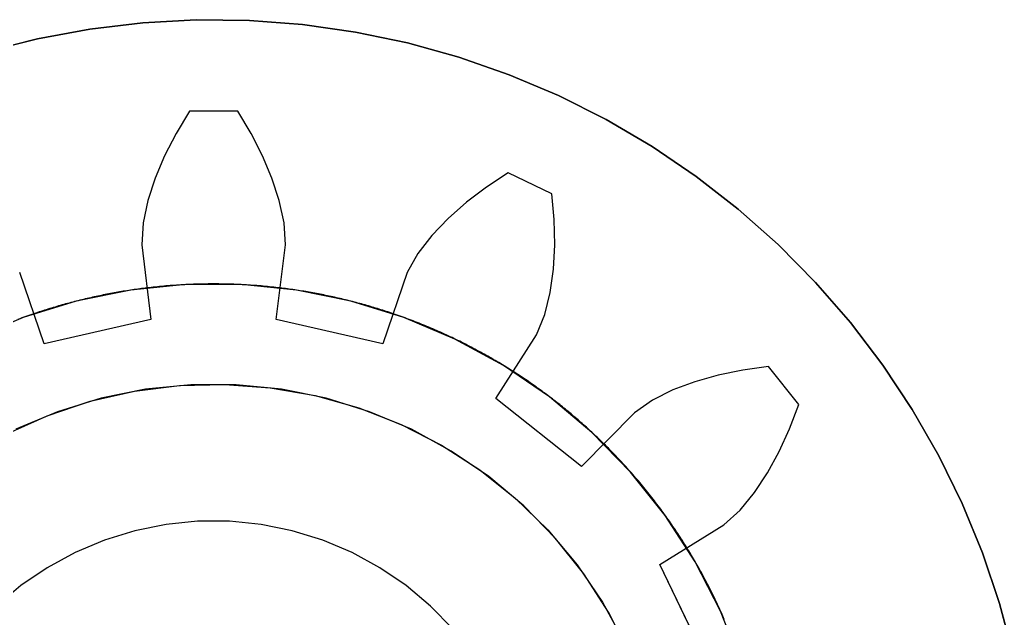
# Model space of a CAD drawing. Header units: millimetres. Extents: x -29 to 134, y -50 to 53.
# Drawn here: x -1.06 to 4.38, y 41.22 to 44.5 of the extents above; entities that cross this region are included whole.
import ezdxf

# ---------------------------------------------------------------- set-up
doc = ezdxf.new("R2010")
doc.units = ezdxf.units.MM
doc.linetypes.add('DASHED', pattern=[1.524, 1.27, -0.254])
doc.layers.add('HIDDEN', color=8, linetype='DASHED')
doc.layers.add('VISIBLE', color=7, linetype='CONTINUOUS')

msp = doc.modelspace()

# ---------------------------------------------------------------- linework, layer by layer
at = {"layer": 'HIDDEN'}
for points in [[(-1.24868, 44.32329), (-0.96531, 44.39525), (-0.67786, 44.44865), (-0.38756, 44.48328), (-0.09561, 44.49898), (0.19673, 44.4957), (0.48825, 44.47343), (0.7777, 44.43229), (1.06388, 44.37243), (1.34556, 44.29412), (1.62156, 44.19768), (1.89072, 44.08353), (2.15189, 43.95213), (2.40399, 43.80406), (2.64593, 43.63992), (2.87671, 43.46043), (3.09534, 43.26632), (3.30091, 43.05843), (3.49255, 42.83763), (3.66944, 42.60485), (3.83084, 42.36107), (3.97607, 42.10733), (4.10452, 41.84469), (4.21565, 41.57427), (4.30898, 41.2972), (4.38412, 41.01466)], [(-0.1329, 43.99779), (-0.2059, 43.87602)], [(0.1329, 43.99779), (-0.1329, 43.99779)], [(0.2059, 43.87602), (0.1329, 43.99779)], [(-0.2059, 43.87602), (-0.26852, 43.75338)], [(0.26852, 43.75338), (0.2059, 43.87602)], [(-0.26852, 43.75338), (-0.32019, 43.63037)], [(0.32019, 43.63037), (0.26852, 43.75338)], [(-0.32019, 43.63037), (-0.36002, 43.50752)], [(0.36002, 43.50752), (0.32019, 43.63037)], [(1.61484, 43.65955), (1.49623, 43.58151)], [(1.85431, 43.54422), (1.61484, 43.65955)], [(1.49623, 43.58151), (1.38661, 43.49819)], [(1.86725, 43.40284), (1.85431, 43.54422)], [(-0.36002, 43.50752), (-0.3863, 43.38547)], [(0.3863, 43.38547), (0.36002, 43.50752)], [(1.38661, 43.49819), (1.28668, 43.40978)], [(1.28668, 43.40978), (1.19749, 43.31638)], [(-0.3863, 43.38547), (-0.3936, 43.26529)], [(0.3936, 43.26529), (0.3863, 43.38547)], [(1.87046, 43.26518), (1.86725, 43.40284)], [(1.19749, 43.31638), (1.12085, 43.21781)], [(-0.3936, 43.26529), (-0.34406, 42.85434)], [(0.34406, 42.85434), (0.3936, 43.26529)], [(1.86364, 43.13192), (1.87046, 43.26518)], [(1.12085, 43.21781), (1.06214, 43.1127)], [(-0.92846, 42.72095), (-1.06214, 43.1127)], [(1.06214, 43.1127), (0.92846, 42.72095)], [(1.84623, 43.00396), (1.86364, 43.13192)], [(2.89118, 40.97138), (2.78009, 41.25443), (2.64138, 41.525), (2.47641, 41.78042), (2.28683, 42.01814), (2.07453, 42.23581), (1.8416, 42.43125), (1.59038, 42.60254), (1.32335, 42.74796), (1.04316, 42.86606), (0.75261, 42.95569), (0.45458, 43.01593), (0.15203, 43.04621), (-0.15203, 43.04621), (-0.45458, 43.01593), (-0.75261, 42.95569), (-1.04316, 42.86606), (-1.32335, 42.74796)], [(2.89118, 40.97138), (2.78009, 41.25443), (2.64138, 41.525), (2.47641, 41.78042), (2.28683, 42.01814), (2.07453, 42.23581), (1.8416, 42.43125), (1.59038, 42.60254), (1.32335, 42.74796), (1.04316, 42.86606), (0.75261, 42.95569), (0.45458, 43.01593), (0.15203, 43.04621), (-0.15203, 43.04621), (-0.45458, 43.01593), (-0.75261, 42.95569), (-1.04316, 42.86606), (-1.32335, 42.74796)], [(2.89118, 40.97138), (2.78009, 41.25443), (2.64138, 41.525), (2.47641, 41.78042), (2.28683, 42.01814), (2.07453, 42.23581), (1.8416, 42.43125), (1.59038, 42.60254), (1.32335, 42.74796), (1.04316, 42.86606), (0.75261, 42.95569), (0.45458, 43.01593), (0.15203, 43.04621), (-0.15203, 43.04621), (-0.45458, 43.01593), (-0.75261, 42.95569), (-1.04316, 42.86606), (-1.32335, 42.74796)], [(0.365, 43.02808), (0.35347, 43.02945), (0.34193, 43.03077), (0.33039, 43.03205), (0.31884, 43.03329), (0.30728, 43.03448), (0.29572, 43.03563), (0.28416, 43.03673), (0.2726, 43.03779), (0.26102, 43.03881), (0.24945, 43.03978), (0.23787, 43.04071), (0.22629, 43.04159), (0.21471, 43.04243), (0.20312, 43.04323), (0.19153, 43.04398), (0.17993, 43.04469), (0.16834, 43.04535), (0.15674, 43.04597), (0.14514, 43.04654), (0.13353, 43.04708), (0.12193, 43.04756), (0.11032, 43.048), (0.09871, 43.0484), (0.0871, 43.04876), (0.07549, 43.04907), (0.06388, 43.04933), (0.05227, 43.04955), (0.04065, 43.04973), (0.02904, 43.04986), (0.01742, 43.04995), (0.00581, 43.04999), (-0.00581, 43.04999), (-0.01742, 43.04995), (-0.02904, 43.04986), (-0.04065, 43.04973), (-0.05227, 43.04955), (-0.06388, 43.04933), (-0.07549, 43.04907), (-0.0871, 43.04876), (-0.09871, 43.0484), (-0.11032, 43.048), (-0.12193, 43.04756), (-0.13353, 43.04708), (-0.14514, 43.04654), (-0.15674, 43.04597), (-0.16834, 43.04535), (-0.17993, 43.04469), (-0.19153, 43.04398), (-0.20312, 43.04323), (-0.21471, 43.04243), (-0.22629, 43.04159), (-0.23787, 43.04071), (-0.24945, 43.03978), (-0.26102, 43.03881), (-0.2726, 43.03779), (-0.28416, 43.03673), (-0.29572, 43.03563), (-0.30728, 43.03448), (-0.31884, 43.03329), (-0.33039, 43.03205), (-0.34193, 43.03077), (-0.35347, 43.02945), (-0.365, 43.02808)], [(1.81695, 42.88259), (1.84623, 43.00396)], [(-0.98498, 42.88658), (-0.99596, 42.8828), (-1.00693, 42.87899), (-1.01789, 42.87513), (-1.02883, 42.87124), (-1.03976, 42.8673), (-1.05067, 42.86332), (-1.06157, 42.8593), (-1.07245, 42.85523)], [(1.64269, 42.56984), (1.63289, 42.57607), (1.62307, 42.58227), (1.61323, 42.58844), (1.60336, 42.59456), (1.59346, 42.60065), (1.58355, 42.6067), (1.57361, 42.61271), (1.56365, 42.61868), (1.55367, 42.62462), (1.54366, 42.63052), (1.53363, 42.63638), (1.52358, 42.6422), (1.51351, 42.64798), (1.50341, 42.65373), (1.49329, 42.65943), (1.48315, 42.6651), (1.47299, 42.67073), (1.46281, 42.67632), (1.45261, 42.68187), (1.44239, 42.68738), (1.43214, 42.69286), (1.42188, 42.69829), (1.41159, 42.70369), (1.40128, 42.70904), (1.39096, 42.71436), (1.38061, 42.71964), (1.37024, 42.72487), (1.35985, 42.73007), (1.34945, 42.73523), (1.33902, 42.74035), (1.32858, 42.74543), (1.31811, 42.75047), (1.30763, 42.75547), (1.29712, 42.76043), (1.2866, 42.76535), (1.27606, 42.77023), (1.2655, 42.77507), (1.25492, 42.77987), (1.24433, 42.78463), (1.23371, 42.78935), (1.22308, 42.79402), (1.21243, 42.79866), (1.20177, 42.80326), (1.19108, 42.80781), (1.18038, 42.81233), (1.16966, 42.8168), (1.15893, 42.82124), (1.14817, 42.82563), (1.13741, 42.82998), (1.12662, 42.83429), (1.11582, 42.83856), (1.105, 42.84279), (1.09417, 42.84698), (1.08332, 42.85113), (1.07245, 42.85523), (1.06157, 42.8593), (1.05067, 42.86332), (1.03976, 42.8673), (1.02883, 42.87124), (1.01789, 42.87513), (1.00693, 42.87899), (0.99596, 42.8828), (0.98498, 42.88658)], [(1.77137, 42.77115), (1.81695, 42.88259)], [(-0.34406, 42.85434), (-0.92846, 42.72095)], [(0.92846, 42.72095), (0.34406, 42.85434)], [(1.54844, 42.42239), (1.77137, 42.77115)], [(3.04274, 42.59649), (2.90202, 42.57764)], [(3.20846, 42.38868), (3.04274, 42.59649)], [(2.76709, 42.55013), (2.6387, 42.51383)], [(2.90202, 42.57764), (2.76709, 42.55013)], [(-1.14053, 42.22468), (-0.91335, 42.32718), (-0.6771, 42.40656), (-0.43412, 42.46202), (-0.18683, 42.49301), (0.06233, 42.49922), (0.31086, 42.4806), (0.5563, 42.43732), (0.79622, 42.36982), (1.02822, 42.27876), (1.25, 42.16506), (1.45936, 42.02985), (1.65421, 41.87445), (1.83263, 41.70043), (1.99283, 41.50951), (2.13323, 41.30359), (2.25242, 41.08471)], [(-1.14053, 42.22468), (-0.91335, 42.32718), (-0.6771, 42.40656), (-0.43412, 42.46202), (-0.18683, 42.49301), (0.06233, 42.49922), (0.31086, 42.4806), (0.5563, 42.43732), (0.79622, 42.36982), (1.02822, 42.27876), (1.25, 42.16506), (1.45936, 42.02985), (1.65421, 41.87445), (1.83263, 41.70043), (1.99283, 41.50951), (2.13323, 41.30359), (2.25242, 41.08471)], [(2.27876, 41.02822), (2.16506, 41.25), (2.02985, 41.45936), (1.87445, 41.65421), (1.70043, 41.83263), (1.50951, 41.99283), (1.30359, 42.13323), (1.08471, 42.25242), (0.85505, 42.34923), (0.61689, 42.42269), (0.37261, 42.47208), (0.12461, 42.49689), (-0.12461, 42.49689), (-0.37261, 42.47208), (-0.61689, 42.42269), (-0.85505, 42.34923), (-1.08471, 42.25242)], [(2.27876, 41.02822), (2.16506, 41.25), (2.02985, 41.45936), (1.87445, 41.65421), (1.70043, 41.83263), (1.50951, 41.99283), (1.30359, 42.13323), (1.08471, 42.25242), (0.85505, 42.34923), (0.61689, 42.42269), (0.37261, 42.47208), (0.12461, 42.49689), (-0.12461, 42.49689), (-0.37261, 42.47208), (-0.61689, 42.42269), (-0.85505, 42.34923), (-1.08471, 42.25242)], [(2.27876, 41.02822), (2.16506, 41.25), (2.02985, 41.45936), (1.87445, 41.65421), (1.70043, 41.83263), (1.50951, 41.99283), (1.30359, 42.13323), (1.08471, 42.25242), (0.85505, 42.34923), (0.61689, 42.42269), (0.37261, 42.47208), (0.12461, 42.49689), (-0.12461, 42.49689), (-0.37261, 42.47208), (-0.61689, 42.42269), (-0.85505, 42.34923), (-1.08471, 42.25242)], [(2.27876, 41.02822), (2.16506, 41.25), (2.02985, 41.45936), (1.87445, 41.65421), (1.70043, 41.83263), (1.50951, 41.99283), (1.30359, 42.13323), (1.08471, 42.25242), (0.85505, 42.34923), (0.61689, 42.42269), (0.37261, 42.47208), (0.12461, 42.49689), (-0.12461, 42.49689), (-0.37261, 42.47208), (-0.61689, 42.42269), (-0.85505, 42.34923), (-1.08471, 42.25242)], [(2.27876, 41.02822), (2.16506, 41.25), (2.02985, 41.45936), (1.87445, 41.65421), (1.70043, 41.83263), (1.50951, 41.99283), (1.30359, 42.13323), (1.08471, 42.25242), (0.85505, 42.34923), (0.61689, 42.42269), (0.37261, 42.47208), (0.12461, 42.49689), (-0.12461, 42.49689), (-0.37261, 42.47208), (-0.61689, 42.42269), (-0.85505, 42.34923), (-1.08471, 42.25242)], [(2.27876, 41.02822), (2.16506, 41.25), (2.02985, 41.45936), (1.87445, 41.65421), (1.70043, 41.83263), (1.50951, 41.99283), (1.30359, 42.13323), (1.08471, 42.25242), (0.85505, 42.34923), (0.61689, 42.42269), (0.37261, 42.47208), (0.12461, 42.49689), (-0.12461, 42.49689), (-0.37261, 42.47208), (-0.61689, 42.42269), (-0.85505, 42.34923), (-1.08471, 42.25242)], [(2.27876, 41.02822), (2.16506, 41.25), (2.02985, 41.45936), (1.87445, 41.65421), (1.70043, 41.83263), (1.50951, 41.99283), (1.30359, 42.13323), (1.08471, 42.25242), (0.85505, 42.34923), (0.61689, 42.42269), (0.37261, 42.47208), (0.12461, 42.49689), (-0.12461, 42.49689), (-0.37261, 42.47208), (-0.61689, 42.42269), (-0.85505, 42.34923), (-1.08471, 42.25242)], [(2.27876, 41.02822), (2.16506, 41.25), (2.02985, 41.45936), (1.87445, 41.65421), (1.70043, 41.83263), (1.50951, 41.99283), (1.30359, 42.13323), (1.08471, 42.25242), (0.85505, 42.34923), (0.61689, 42.42269), (0.37261, 42.47208), (0.12461, 42.49689), (-0.12461, 42.49689), (-0.37261, 42.47208), (-0.61689, 42.42269), (-0.85505, 42.34923), (-1.08471, 42.25242)], [(2.6387, 42.51383), (2.51782, 42.46838)], [(2.51782, 42.46838), (2.40601, 42.41283)], [(2.01709, 42.04865), (1.54844, 42.42239)], [(2.40601, 42.41283), (2.3075, 42.3436)], [(3.15877, 42.25568), (3.20846, 42.38868)], [(2.3075, 42.3436), (2.01709, 42.04865)], [(3.10193, 42.13026), (3.15877, 42.25568)], [(2.59503, 41.6026), (2.5889, 41.61248), (2.58274, 41.62232), (2.57655, 41.63215), (2.57031, 41.64195), (2.56404, 41.65172), (2.55773, 41.66148), (2.55139, 41.67121), (2.545, 41.68091), (2.53858, 41.69059), (2.53213, 41.70025), (2.52563, 41.70988), (2.5191, 41.71948), (2.51254, 41.72906), (2.50593, 41.73862), (2.49929, 41.74815), (2.49262, 41.75765), (2.48591, 41.76713), (2.47916, 41.77659), (2.47238, 41.78602), (2.46556, 41.79542), (2.4587, 41.8048), (2.45181, 41.81415), (2.44488, 41.82347), (2.43792, 41.83277), (2.43092, 41.84204), (2.42389, 41.85128), (2.41682, 41.8605), (2.40972, 41.86969), (2.40258, 41.87886), (2.39541, 41.88799), (2.3882, 41.8971), (2.38096, 41.90618), (2.37368, 41.91523), (2.36637, 41.92426), (2.35903, 41.93326), (2.35165, 41.94223), (2.34423, 41.95117), (2.33679, 41.96008), (2.32931, 41.96897), (2.32179, 41.97782), (2.31424, 41.98665), (2.30666, 41.99545), (2.29904, 42.00422), (2.29139, 42.01296), (2.28371, 42.02167), (2.276, 42.03036), (2.26825, 42.03901), (2.26047, 42.04763), (2.25265, 42.05623), (2.2448, 42.06479), (2.23692, 42.07332), (2.22901, 42.08183), (2.22107, 42.0903), (2.21309, 42.09874), (2.20508, 42.10716), (2.19704, 42.11554), (2.18897, 42.12389), (2.18087, 42.13221), (2.17273, 42.1405), (2.16456, 42.14876), (2.15636, 42.15699), (2.14813, 42.16518), (2.13987, 42.17335)], [(3.03797, 42.01316), (3.10193, 42.13026)], [(2.96676, 41.90543), (3.03797, 42.01316)], [(2.88772, 41.80878), (2.96676, 41.90543)], [(2.79831, 41.72815), (2.88772, 41.80878)], [(1.31212, 41.15795), (1.1903, 41.28284), (1.05666, 41.39498), (0.91251, 41.49326), (0.7593, 41.5767), (0.59854, 41.64446), (0.43183, 41.69589), (0.26082, 41.73045), (0.08723, 41.74782), (-0.08723, 41.74782), (-0.26082, 41.73045), (-0.43183, 41.69589), (-0.59854, 41.64446), (-0.7593, 41.5767), (-0.91251, 41.49326), (-1.05666, 41.39498), (-1.1903, 41.28284)], [(1.31212, 41.15795), (1.1903, 41.28284), (1.05666, 41.39498), (0.91251, 41.49326), (0.7593, 41.5767), (0.59854, 41.64446), (0.43183, 41.69589), (0.26082, 41.73045), (0.08723, 41.74782), (-0.08723, 41.74782), (-0.26082, 41.73045), (-0.43183, 41.69589), (-0.59854, 41.64446), (-0.7593, 41.5767), (-0.91251, 41.49326), (-1.05666, 41.39498), (-1.1903, 41.28284)], [(2.44613, 41.51065), (2.79831, 41.72815)], [(2.70621, 40.97059), (2.44613, 41.51065)]]:
    msp.add_lwpolyline(points, dxfattribs=at)
at = {"layer": 'VISIBLE'}
for points in [[(4.38412, 41.01466), (4.30898, 41.2972), (4.21565, 41.57427), (4.10452, 41.84469), (3.97607, 42.10733), (3.83084, 42.36107), (3.66944, 42.60485), (3.49255, 42.83763), (3.30091, 43.05843), (3.09534, 43.26632), (2.87671, 43.46043), (2.64593, 43.63992), (2.40399, 43.80406), (2.15189, 43.95213), (1.89072, 44.08353), (1.62156, 44.19768), (1.34556, 44.29412), (1.06388, 44.37243), (0.7777, 44.43229), (0.48825, 44.47343), (0.19673, 44.4957), (-0.09561, 44.49898), (-0.38756, 44.48328), (-0.67786, 44.44865), (-0.96531, 44.39525), (-1.24868, 44.32329)], [(-0.1329, 43.99779), (-0.2059, 43.87602)], [(0.1329, 43.99779), (-0.1329, 43.99779)], [(0.2059, 43.87602), (0.1329, 43.99779)], [(-0.2059, 43.87602), (-0.26852, 43.75338)], [(0.26852, 43.75338), (0.2059, 43.87602)], [(-0.26852, 43.75338), (-0.32019, 43.63037)], [(0.32019, 43.63037), (0.26852, 43.75338)], [(-0.32019, 43.63037), (-0.36002, 43.50752)], [(0.36002, 43.50752), (0.32019, 43.63037)], [(1.61484, 43.65955), (1.49623, 43.58151)], [(1.85431, 43.54422), (1.61484, 43.65955)], [(1.49623, 43.58151), (1.38661, 43.49819)], [(1.86725, 43.40284), (1.85431, 43.54422)], [(-0.36002, 43.50752), (-0.3863, 43.38547)], [(0.3863, 43.38547), (0.36002, 43.50752)], [(1.38661, 43.49819), (1.28668, 43.40978)], [(1.28668, 43.40978), (1.19749, 43.31638)], [(-0.3863, 43.38547), (-0.3936, 43.26529)], [(0.3936, 43.26529), (0.3863, 43.38547)], [(1.87046, 43.26518), (1.86725, 43.40284)], [(1.19749, 43.31638), (1.12085, 43.21781)], [(-0.3936, 43.26529), (-0.34406, 42.85434)], [(0.34406, 42.85434), (0.3936, 43.26529)], [(1.86364, 43.13192), (1.87046, 43.26518)], [(1.12085, 43.21781), (1.06214, 43.1127)], [(-0.92846, 42.72095), (-1.06214, 43.1127)], [(1.06214, 43.1127), (0.92846, 42.72095)], [(1.84623, 43.00396), (1.86364, 43.13192)], [(-0.365, 43.02808), (-0.37504, 43.02685), (-0.38508, 43.02559), (-0.39511, 43.0243), (-0.40513, 43.02297), (-0.41515, 43.02161), (-0.42517, 43.02022), (-0.43518, 43.01879), (-0.44518, 43.01734), (-0.45519, 43.01584), (-0.46518, 43.01432), (-0.47517, 43.01276), (-0.48516, 43.01117), (-0.49514, 43.00954), (-0.50512, 43.00788), (-0.51509, 43.00619), (-0.52505, 43.00447), (-0.53501, 43.00271), (-0.54496, 43.00092), (-0.55491, 42.9991), (-0.56485, 42.99724), (-0.57478, 42.99535), (-0.58471, 42.99343), (-0.59463, 42.99147), (-0.60455, 42.98949), (-0.61445, 42.98746), (-0.62436, 42.98541), (-0.63425, 42.98332), (-0.64414, 42.98121), (-0.65402, 42.97905), (-0.66389, 42.97687), (-0.67376, 42.97465), (-0.68362, 42.9724), (-0.69347, 42.97012), (-0.70331, 42.9678), (-0.71315, 42.96545), (-0.72298, 42.96307), (-0.7328, 42.96066), (-0.74261, 42.95821), (-0.75241, 42.95574), (-0.76221, 42.95323), (-0.77199, 42.95068), (-0.78177, 42.94811), (-0.79154, 42.9455), (-0.8013, 42.94286), (-0.81106, 42.94018), (-0.8208, 42.93748), (-0.83054, 42.93474), (-0.84026, 42.93197), (-0.84998, 42.92917), (-0.85968, 42.92634), (-0.86938, 42.92347), (-0.87907, 42.92057), (-0.88875, 42.91764), (-0.89842, 42.91468), (-0.90808, 42.91168), (-0.91772, 42.90866), (-0.92736, 42.9056), (-0.93699, 42.90251), (-0.94661, 42.89938), (-0.95622, 42.89623), (-0.96581, 42.89304), (-0.9754, 42.88983), (-0.98498, 42.88658)], [(0.98498, 42.88658), (0.9754, 42.88983), (0.96581, 42.89304), (0.95622, 42.89623), (0.94661, 42.89938), (0.93699, 42.90251), (0.92736, 42.9056), (0.91772, 42.90866), (0.90808, 42.91168), (0.89842, 42.91468), (0.88875, 42.91764), (0.87907, 42.92057), (0.86938, 42.92347), (0.85968, 42.92634), (0.84998, 42.92917), (0.84026, 42.93197), (0.83054, 42.93474), (0.8208, 42.93748), (0.81106, 42.94018), (0.8013, 42.94286), (0.79154, 42.9455), (0.78177, 42.94811), (0.77199, 42.95068), (0.76221, 42.95323), (0.75241, 42.95574), (0.74261, 42.95821), (0.7328, 42.96066), (0.72298, 42.96307), (0.71315, 42.96545), (0.70331, 42.9678), (0.69347, 42.97012), (0.68362, 42.9724), (0.67376, 42.97465), (0.66389, 42.97687), (0.65402, 42.97905), (0.64414, 42.98121), (0.63425, 42.98332), (0.62436, 42.98541), (0.61445, 42.98746), (0.60455, 42.98949), (0.59463, 42.99147), (0.58471, 42.99343), (0.57478, 42.99535), (0.56485, 42.99724), (0.55491, 42.9991), (0.54496, 43.00092), (0.53501, 43.00271), (0.52505, 43.00447), (0.51509, 43.00619), (0.50512, 43.00788), (0.49514, 43.00954), (0.48516, 43.01117), (0.47517, 43.01276), (0.46518, 43.01432), (0.45519, 43.01584), (0.44518, 43.01734), (0.43518, 43.01879), (0.42517, 43.02022), (0.41515, 43.02161), (0.40513, 43.02297), (0.39511, 43.0243), (0.38508, 43.02559), (0.37504, 43.02685), (0.365, 43.02808)], [(1.81695, 42.88259), (1.84623, 43.00396)], [(1.77137, 42.77115), (1.81695, 42.88259)], [(-0.34406, 42.85434), (-0.92846, 42.72095)], [(0.92846, 42.72095), (0.34406, 42.85434)], [(1.54844, 42.42239), (1.77137, 42.77115)], [(3.04274, 42.59649), (2.90202, 42.57764)], [(3.20846, 42.38868), (3.04274, 42.59649)], [(2.13987, 42.17335), (2.13265, 42.18043), (2.12541, 42.18749), (2.11815, 42.19453), (2.11086, 42.20154), (2.10355, 42.20852), (2.09622, 42.21549), (2.08886, 42.22242), (2.08148, 42.22934), (2.07408, 42.23623), (2.06665, 42.24309), (2.0592, 42.24993), (2.05173, 42.25674), (2.04424, 42.26353), (2.03672, 42.2703), (2.02918, 42.27704), (2.02162, 42.28376), (2.01404, 42.29045), (2.00644, 42.29711), (1.99881, 42.30375), (1.99116, 42.31036), (1.98349, 42.31695), (1.9758, 42.32352), (1.96808, 42.33005), (1.96035, 42.33657), (1.95259, 42.34305), (1.94481, 42.34951), (1.93701, 42.35595), (1.92919, 42.36236), (1.92134, 42.36874), (1.91348, 42.3751), (1.90559, 42.38143), (1.89769, 42.38774), (1.88976, 42.39401), (1.88181, 42.40027), (1.87385, 42.40649), (1.86586, 42.41269), (1.85785, 42.41886), (1.84982, 42.42501), (1.84177, 42.43113), (1.8337, 42.43722), (1.82561, 42.44329), (1.81749, 42.44933), (1.80936, 42.45534), (1.80121, 42.46133), (1.79304, 42.46729), (1.78485, 42.47322), (1.77664, 42.47912), (1.76841, 42.485), (1.76016, 42.49085), (1.7519, 42.49667), (1.74361, 42.50246), (1.7353, 42.50823), (1.72698, 42.51397), (1.71863, 42.51968), (1.71027, 42.52537), (1.70189, 42.53102), (1.69349, 42.53665), (1.68507, 42.54225), (1.67663, 42.54783), (1.66817, 42.55337), (1.6597, 42.55889), (1.6512, 42.56438), (1.64269, 42.56984)], [(2.76709, 42.55013), (2.6387, 42.51383)], [(2.90202, 42.57764), (2.76709, 42.55013)], [(2.6387, 42.51383), (2.51782, 42.46838)], [(2.51782, 42.46838), (2.40601, 42.41283)], [(2.01709, 42.04865), (1.54844, 42.42239)], [(2.40601, 42.41283), (2.3075, 42.3436)], [(3.15877, 42.25568), (3.20846, 42.38868)], [(2.3075, 42.3436), (2.01709, 42.04865)], [(3.10193, 42.13026), (3.15877, 42.25568)], [(3.03797, 42.01316), (3.10193, 42.13026)], [(2.96676, 41.90543), (3.03797, 42.01316)], [(2.88772, 41.80878), (2.96676, 41.90543)], [(2.79831, 41.72815), (2.88772, 41.80878)], [(2.44613, 41.51065), (2.79831, 41.72815)], [(2.80042, 41.20836), (2.7964, 41.21763), (2.79235, 41.2269), (2.78827, 41.23615), (2.78415, 41.24539), (2.78001, 41.25461), (2.77583, 41.26382), (2.77163, 41.27302), (2.76739, 41.2822), (2.76313, 41.29137), (2.75883, 41.30052), (2.7545, 41.30966), (2.75015, 41.31879), (2.74576, 41.3279), (2.74134, 41.337), (2.73689, 41.34608), (2.73241, 41.35514), (2.72791, 41.3642), (2.72337, 41.37323), (2.7188, 41.38225), (2.7142, 41.39126), (2.70957, 41.40025), (2.70492, 41.40923), (2.70023, 41.41819), (2.69551, 41.42713), (2.69077, 41.43606), (2.68599, 41.44498), (2.68119, 41.45387), (2.67635, 41.46275), (2.67149, 41.47162), (2.66659, 41.48047), (2.66167, 41.4893), (2.65672, 41.49812), (2.65173, 41.50692), (2.64672, 41.5157), (2.64168, 41.52447), (2.63662, 41.53322), (2.63152, 41.54195), (2.62639, 41.55067), (2.62123, 41.55937), (2.61605, 41.56805), (2.61084, 41.57671), (2.6056, 41.58536), (2.60032, 41.59399), (2.59503, 41.6026)], [(2.70621, 40.97059), (2.44613, 41.51065)]]:
    msp.add_lwpolyline(points, dxfattribs=at)

doc.saveas('drawing.dxf')
